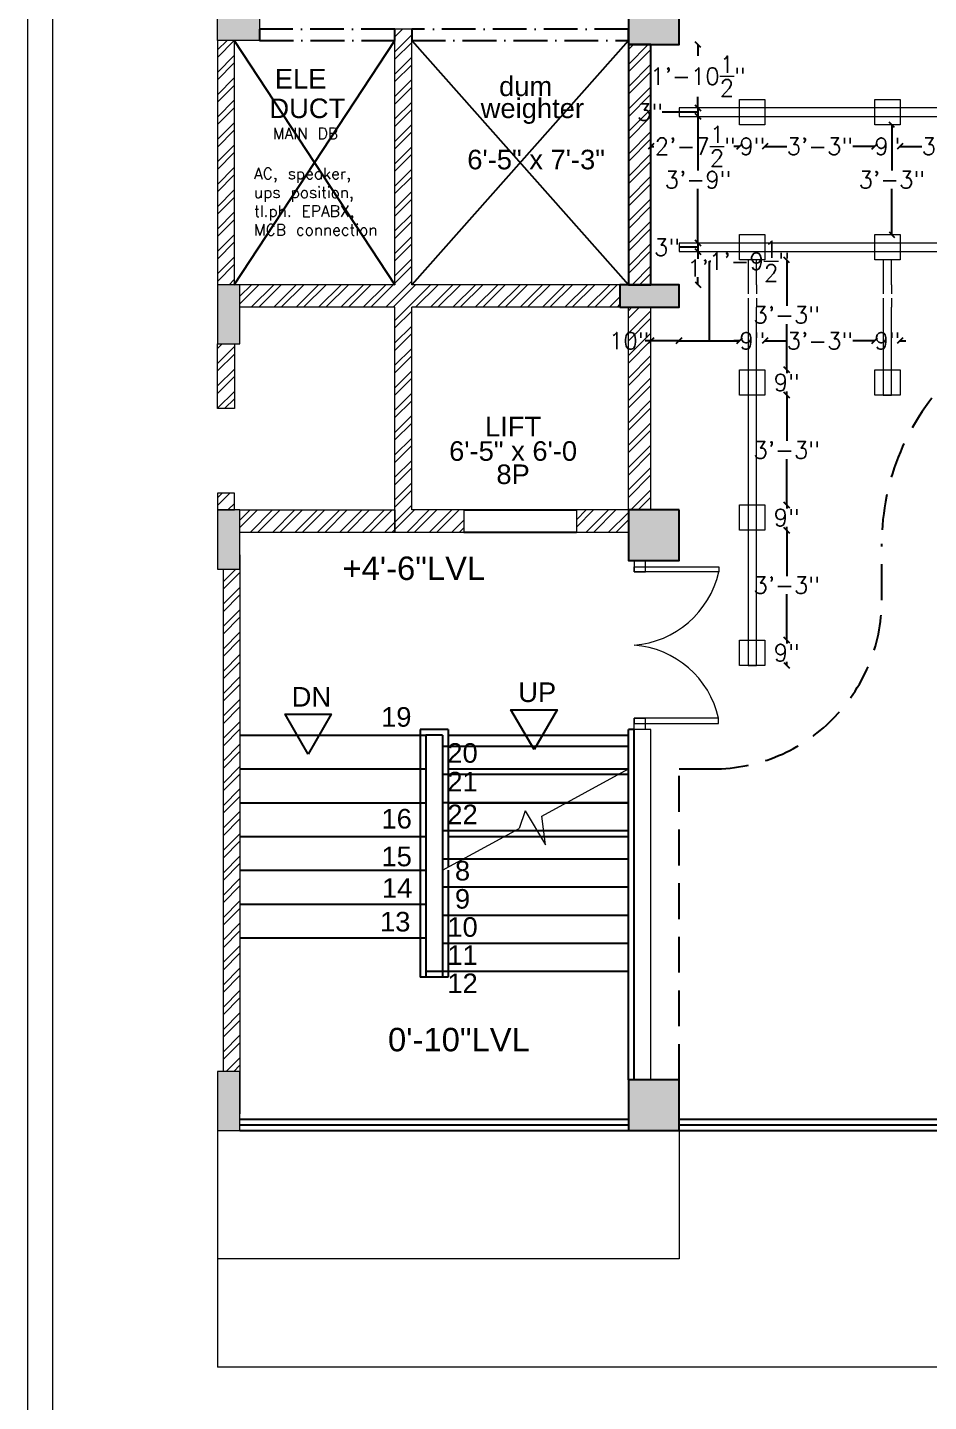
# Model space of a CAD drawing. Header units: inches. Extents: x 111501 to 134888, y 46021 to 52102.
# Drawn here: x 117990.5 to 118310.6, y 47150.9 to 47638.9 of the extents above; entities that cross this region are included whole.
import ezdxf
from ezdxf.enums import TextEntityAlignment as Align

# ---------------------------------------------------------------- set-up
doc = ezdxf.new("R2010")
doc.units = ezdxf.units.IN
doc.header["$MEASUREMENT"] = 0
for name, pattern in [('ACAD_ISO10W100', [18, 12, -3, 0, -3]), ('DASHED', [19.05, 12.7, -6.35]), ('HIDDEN2', [4.7625, 3.175, -1.5875])]:
    doc.linetypes.add(name, pattern=pattern)
for name, color, linetype in [('10', 1, 'Continuous'), ('D', 251, 'Continuous'), ('false ceiling', 5, 'Continuous'), ('H', 9, 'Continuous'), ('RO', 7, 'Continuous'), ('staircase', 6, 'Continuous')]:
    doc.layers.add(name, color=color, linetype=linetype)
for name, color, linetype, lineweight in [('column', 252, 'Continuous', 9), ('dimension', 250, 'Continuous', 0), ('DOOR', 1, 'Continuous', 0), ('SHEET', 7, 'Continuous', 30), ('text1', 7, 'Continuous', 0), ('wall', 7, 'Continuous', 9)]:
    doc.layers.add(name, color=color, linetype=linetype, lineweight=lineweight)
doc.styles.add('A', font='arial.ttf')
doc.styles.get("Standard").update_dxf_attribs({"font": 'txt.shx', "height": 6})
doc.dimstyles.new('Standard$0', dxfattribs={"dimtxt": 4, "dimasz": 2, "dimexe": 0.125, "dimexo": 0.125, "dimgap": 0.25, "dimtad": 0, "dimtih": 1, "dimtoh": 1, "dimdec": 1, "dimlfac": -1, "dimzin": 0, "dimdsep": 46, "dimlunit": 4, "dimtxsty": 'Standard', "dimblk": 'OBLIQUE', "dimblk1": 'DOTSMALL', "dimblk2": 'DOTSMALL', "dimcen": 0, "dimse1": 1, "dimse2": 1, "dimadec": 0, "dimazin": 0, "dimtfac": 1, "dimtdec": 1, "dimtofl": 0, "dimtmove": 0, "dimatfit": 3, "dimfxl": 1, "dimtolj": 1, "dimtzin": 0, "dimarcsym": 0})
pattern_1 = [(45, (19179.7154, 650.7016), (-3.97747564, 3.97747564), []), (45, (19182.367, 650.7016), (-3.97747564, 3.97747564), [])]

# ---------------------------------------------------------------- blocks, each defined once
blk = doc.blocks.new('_Oblique')
at = {"color": 0, "linetype": 'ByBlock', "lineweight": -2}
blk.add_line((-0.5, -0.5), (0.5, 0.5), dxfattribs=at)
blk = doc.blocks.new('*D754')
at = {"layer": 'Defpoints', "color": 0, "transparency": 16777216}
for p in [(118222.02, 47632.81), (118222.02, 47610.31), (118228.72, 47610.31)]:
    blk.add_point(p, dxfattribs=at)
at = {"layer": 'dimension', "color": 0, "lineweight": -2, "transparency": 16777216}
for p, q in [((118228.72, 47632.81), (118228.72, 47628.81)), ((118228.72, 47610.31), (118228.72, 47614.31))]:
    blk.add_line(p, q, dxfattribs=at)
at = {"layer": 'dimension', "color": 0, "lineweight": -2, "transparency": 16777216, "xscale": 2, "yscale": 2, "zscale": 2}
for p, rotation in [((118228.72, 47632.81), 90), ((118228.72, 47610.31), 270)]:
    blk.add_blockref('_Oblique', p, dxfattribs=dict(at, rotation=rotation))
at = {"layer": 'dimension', "color": 0, "lineweight": 5, "transparency": 16777216, "insert": (118228.72, 47621.56), "char_height": 6, "attachment_point": 5}
blk.add_mtext('\\A1;1\'-10{\\H1.000000x;\\S1/2;}"', dxfattribs=at)
blk = doc.blocks.new('_DOTSMALL')
at = {"color": 0, "linetype": 'ByBlock', "lineweight": -2, "const_width": 0.5}
blk.add_lwpolyline([(-0.0625, 0, 1), (0.0625, 0, 1)], format="xyb", close=True, dxfattribs=at)
blk = doc.blocks.new('*D755')
at = {"layer": 'Defpoints', "color": 0, "lineweight": 5, "transparency": 16777216}
for p in [(118222.02, 47610.31), (118228.72, 47607.31), (118241.46, 47607.31)]:
    blk.add_point(p, dxfattribs=at)
at = {"layer": 'dimension', "color": 0, "lineweight": -2, "transparency": 16777216}
for p, q in [((118216.47, 47608.81), (118215.97, 47608.81)), ((118228.72, 47608.81), (118216.47, 47608.81)), ((118228.72, 47610.31), (118228.72, 47607.31))]:
    blk.add_line(p, q, dxfattribs=at)
at = {"layer": 'dimension', "color": 0, "lineweight": -2, "transparency": 16777216, "xscale": 2, "yscale": 2, "zscale": 2}
for p, rotation in [((118228.72, 47610.31), 90), ((118228.72, 47607.31), 270)]:
    blk.add_blockref('_Oblique', p, dxfattribs=dict(at, rotation=rotation))
at = {"layer": 'dimension', "color": 0, "lineweight": 5, "transparency": 16777216, "insert": (118211.72, 47608.81), "char_height": 6, "attachment_point": 5}
blk.add_mtext('\\A1;3"', dxfattribs=at)
blk = doc.blocks.new('*D756')
at = {"layer": 'Defpoints', "color": 0, "lineweight": 5, "transparency": 16777216}
for p in [(118241.46, 47607.31), (118228.72, 47562.31), (118238.42, 47562.31)]:
    blk.add_point(p, dxfattribs=at)
at = {"layer": 'dimension', "color": 0, "lineweight": -2, "transparency": 16777216}
for p, q in [((118228.72, 47607.31), (118228.72, 47588.06)), ((118228.72, 47562.31), (118228.72, 47581.56))]:
    blk.add_line(p, q, dxfattribs=at)
at = {"layer": 'dimension', "color": 0, "lineweight": -2, "transparency": 16777216, "xscale": 2, "yscale": 2, "zscale": 2}
for p, rotation in [((118228.72, 47607.31), 90), ((118228.72, 47562.31), 270)]:
    blk.add_blockref('_Oblique', p, dxfattribs=dict(at, rotation=rotation))
at = {"layer": 'dimension', "color": 0, "lineweight": 5, "transparency": 16777216, "insert": (118228.72, 47584.81), "char_height": 6, "attachment_point": 5}
blk.add_mtext('\\A1;3\'-9"', dxfattribs=at)
blk = doc.blocks.new('*D757')
at = {"layer": 'Defpoints', "color": 0, "lineweight": 5, "transparency": 16777216}
for p in [(118228.72, 47559.31), (118238.42, 47562.31), (118238.42, 47559.31)]:
    blk.add_point(p, dxfattribs=at)
at = {"layer": 'dimension', "color": 0, "lineweight": -2, "transparency": 16777216}
for p, q in [((118222.47, 47560.81), (118221.97, 47560.81)), ((118228.72, 47560.81), (118222.47, 47560.81)), ((118228.72, 47562.31), (118228.72, 47559.31))]:
    blk.add_line(p, q, dxfattribs=at)
at = {"layer": 'dimension', "color": 0, "lineweight": -2, "transparency": 16777216, "xscale": 2, "yscale": 2, "zscale": 2}
for p, rotation in [((118228.72, 47562.31), 90), ((118228.72, 47559.31), 270)]:
    blk.add_blockref('_Oblique', p, dxfattribs=dict(at, rotation=rotation))
at = {"layer": 'dimension', "color": 0, "lineweight": 5, "transparency": 16777216, "insert": (118217.72, 47560.81), "char_height": 6, "attachment_point": 5}
blk.add_mtext('\\A1;3"', dxfattribs=at)
blk = doc.blocks.new('*D758')
at = {"layer": 'Defpoints', "color": 0, "lineweight": 5, "transparency": 16777216}
for p in [(118238.42, 47559.31), (118222.02, 47547.52), (118228.72, 47547.52)]:
    blk.add_point(p, dxfattribs=at)
at = {"layer": 'dimension', "color": 0, "lineweight": -2, "transparency": 16777216}
for p, q in [((118228.72, 47559.31), (118228.72, 47556.66)), ((118228.72, 47547.52), (118228.72, 47550.16))]:
    blk.add_line(p, q, dxfattribs=at)
at = {"layer": 'dimension', "color": 0, "lineweight": -2, "transparency": 16777216, "xscale": 2, "yscale": 2, "zscale": 2}
for p, rotation in [((118228.72, 47559.31), 90), ((118228.72, 47547.52), 270)]:
    blk.add_blockref('_Oblique', p, dxfattribs=dict(at, rotation=rotation))
at = {"layer": 'dimension', "color": 0, "lineweight": 5, "transparency": 16777216, "insert": (118228.72, 47553.41), "char_height": 6, "attachment_point": 5}
blk.add_mtext("\\A1;1'", dxfattribs=at)
blk = doc.blocks.new('*D759')
at = {"layer": 'Defpoints', "color": 0, "transparency": 16777216}
for p in [(118212.02, 47603.25), (118243.52, 47604.31), (118243.52, 47596.67)]:
    blk.add_point(p, dxfattribs=at)
at = {"layer": 'dimension', "color": 0, "lineweight": -2, "transparency": 16777216}
for p, q in [((118212.02, 47596.67), (118213.02, 47596.67)), ((118243.52, 47596.67), (118242.52, 47596.67))]:
    blk.add_line(p, q, dxfattribs=at)
at = {"layer": 'dimension', "color": 0, "lineweight": -2, "transparency": 16777216, "xscale": 2, "yscale": 2, "zscale": 2, "rotation": 180}
blk.add_blockref('_Oblique', (118212.02, 47596.67), dxfattribs=at)
at = {"layer": 'dimension', "color": 0, "lineweight": -2, "transparency": 16777216, "xscale": 2, "yscale": 2, "zscale": 2}
blk.add_blockref('_Oblique', (118243.52, 47596.67), dxfattribs=at)
at = {"layer": 'dimension', "color": 0, "lineweight": 5, "transparency": 16777216, "insert": (118227.77, 47596.67), "char_height": 6, "attachment_point": 5}
blk.add_mtext('\\A1;2\'-7{\\H1.000000x;\\S1/2;}"', dxfattribs=at)
blk = doc.blocks.new('*D760')
at = {"layer": 'Defpoints', "color": 0, "lineweight": 5, "transparency": 16777216}
for p in [(118243.52, 47604.31), (118252.52, 47604.31), (118252.52, 47596.67)]:
    blk.add_point(p, dxfattribs=at)
at = {"layer": 'dimension', "color": 0, "lineweight": -2, "transparency": 16777216}
for p, q in [((118243.52, 47596.67), (118241.52, 47596.67)), ((118252.52, 47596.67), (118254.52, 47596.67))]:
    blk.add_line(p, q, dxfattribs=at)
at = {"layer": 'dimension', "color": 0, "lineweight": -2, "transparency": 16777216, "xscale": 2, "yscale": 2, "zscale": 2}
blk.add_blockref('_Oblique', (118243.52, 47596.67), dxfattribs=at)
at = {"layer": 'dimension', "color": 0, "lineweight": -2, "transparency": 16777216, "xscale": 2, "yscale": 2, "zscale": 2, "rotation": 180}
blk.add_blockref('_Oblique', (118252.52, 47596.67), dxfattribs=at)
at = {"layer": 'dimension', "color": 0, "lineweight": 5, "transparency": 16777216, "insert": (118248.02, 47596.67), "char_height": 6, "attachment_point": 5}
blk.add_mtext('\\A1;9"', dxfattribs=at)
blk = doc.blocks.new('*D761')
at = {"layer": 'Defpoints', "color": 0, "lineweight": 5, "transparency": 16777216}
for p in [(118252.52, 47604.31), (118291.52, 47604.31), (118291.52, 47596.67)]:
    blk.add_point(p, dxfattribs=at)
at = {"layer": 'dimension', "color": 0, "lineweight": -2, "transparency": 16777216}
for p, q in [((118252.52, 47596.67), (118260.27, 47596.67)), ((118291.52, 47596.67), (118283.77, 47596.67))]:
    blk.add_line(p, q, dxfattribs=at)
at = {"layer": 'dimension', "color": 0, "lineweight": -2, "transparency": 16777216, "xscale": 2, "yscale": 2, "zscale": 2, "rotation": 180}
blk.add_blockref('_Oblique', (118252.52, 47596.67), dxfattribs=at)
at = {"layer": 'dimension', "color": 0, "lineweight": -2, "transparency": 16777216, "xscale": 2, "yscale": 2, "zscale": 2}
blk.add_blockref('_Oblique', (118291.52, 47596.67), dxfattribs=at)
at = {"layer": 'dimension', "color": 0, "lineweight": 5, "transparency": 16777216, "insert": (118272.02, 47596.67), "char_height": 6, "attachment_point": 5}
blk.add_mtext('\\A1;3\'-3"', dxfattribs=at)
blk = doc.blocks.new('*D762')
at = {"layer": 'Defpoints', "color": 0, "lineweight": 5, "transparency": 16777216}
for p in [(118291.52, 47604.31), (118300.52, 47604.31), (118300.52, 47596.67)]:
    blk.add_point(p, dxfattribs=at)
at = {"layer": 'dimension', "color": 0, "lineweight": -2, "transparency": 16777216}
for p, q in [((118291.52, 47596.67), (118289.52, 47596.67)), ((118300.52, 47596.67), (118302.52, 47596.67))]:
    blk.add_line(p, q, dxfattribs=at)
at = {"layer": 'dimension', "color": 0, "lineweight": -2, "transparency": 16777216, "xscale": 2, "yscale": 2, "zscale": 2}
blk.add_blockref('_Oblique', (118291.52, 47596.67), dxfattribs=at)
at = {"layer": 'dimension', "color": 0, "lineweight": -2, "transparency": 16777216, "xscale": 2, "yscale": 2, "zscale": 2, "rotation": 180}
blk.add_blockref('_Oblique', (118300.52, 47596.67), dxfattribs=at)
at = {"layer": 'dimension', "color": 0, "lineweight": 5, "transparency": 16777216, "insert": (118296.02, 47596.67), "char_height": 6, "attachment_point": 5}
blk.add_mtext('\\A1;9"', dxfattribs=at)
blk = doc.blocks.new('*D763')
at = {"layer": 'Defpoints', "color": 0, "lineweight": 5, "transparency": 16777216}
for p in [(118300.52, 47604.31), (118339.52, 47604.31), (118339.52, 47596.67)]:
    blk.add_point(p, dxfattribs=at)
at = {"layer": 'dimension', "color": 0, "lineweight": -2, "transparency": 16777216}
for p, q in [((118300.52, 47596.67), (118308.27, 47596.67)), ((118339.52, 47596.67), (118331.77, 47596.67))]:
    blk.add_line(p, q, dxfattribs=at)
at = {"layer": 'dimension', "color": 0, "lineweight": -2, "transparency": 16777216, "xscale": 2, "yscale": 2, "zscale": 2, "rotation": 180}
blk.add_blockref('_Oblique', (118300.52, 47596.67), dxfattribs=at)
at = {"layer": 'dimension', "color": 0, "lineweight": -2, "transparency": 16777216, "xscale": 2, "yscale": 2, "zscale": 2}
blk.add_blockref('_Oblique', (118339.52, 47596.67), dxfattribs=at)
at = {"layer": 'dimension', "color": 0, "lineweight": 5, "transparency": 16777216, "insert": (118320.02, 47596.67), "char_height": 6, "attachment_point": 5}
blk.add_mtext('\\A1;3\'-3"', dxfattribs=at)
blk = doc.blocks.new('*D770')
at = {"layer": 'Defpoints', "color": 0, "transparency": 16777216}
for p in [(118212.02, 47539.52), (118222.02, 47539.52), (118212.02, 47527.6)]:
    blk.add_point(p, dxfattribs=at)
at = {"layer": 'dimension', "color": 0, "lineweight": -2, "transparency": 16777216}
for p, q in [((118212.02, 47527.6), (118210.02, 47527.6)), ((118222.02, 47527.6), (118212.02, 47527.6))]:
    blk.add_line(p, q, dxfattribs=at)
at = {"layer": 'dimension', "color": 0, "lineweight": -2, "transparency": 16777216, "xscale": 2, "yscale": 2, "zscale": 2, "rotation": 180}
blk.add_blockref('_Oblique', (118212.02, 47527.6), dxfattribs=at)
at = {"layer": 'dimension', "color": 0, "lineweight": -2, "transparency": 16777216, "xscale": 2, "yscale": 2, "zscale": 2}
blk.add_blockref('_Oblique', (118222.02, 47527.6), dxfattribs=at)
at = {"layer": 'dimension', "color": 0, "lineweight": 5, "transparency": 16777216, "insert": (118204.27, 47527.6), "char_height": 6, "attachment_point": 5}
blk.add_mtext('\\A1;10"', dxfattribs=at)
blk = doc.blocks.new('*D771')
at = {"layer": 'Defpoints', "color": 0, "lineweight": 5, "transparency": 16777216}
for p in [(118222.02, 47539.52), (118243.52, 47527.6), (118243.52, 47517.31)]:
    blk.add_point(p, dxfattribs=at)
at = {"layer": 'dimension', "color": 0, "lineweight": -2, "transparency": 16777216}
for p, q in [((118232.77, 47527.6), (118232.77, 47555.85)), ((118232.77, 47555.85), (118233.27, 47555.85)), ((118222.02, 47527.6), (118243.52, 47527.6))]:
    blk.add_line(p, q, dxfattribs=at)
at = {"layer": 'dimension', "color": 0, "lineweight": -2, "transparency": 16777216, "xscale": 2, "yscale": 2, "zscale": 2, "rotation": 180}
blk.add_blockref('_Oblique', (118222.02, 47527.6), dxfattribs=at)
at = {"layer": 'dimension', "color": 0, "lineweight": -2, "transparency": 16777216, "xscale": 2, "yscale": 2, "zscale": 2}
blk.add_blockref('_Oblique', (118243.52, 47527.6), dxfattribs=at)
at = {"layer": 'dimension', "color": 0, "lineweight": 5, "transparency": 16777216, "insert": (118247.02, 47555.85), "char_height": 6, "attachment_point": 5}
blk.add_mtext('\\A1;1\'-9{\\H1.000000x;\\S1/2;}"', dxfattribs=at)
blk = doc.blocks.new('*D772')
at = {"layer": 'Defpoints', "color": 0, "lineweight": 5, "transparency": 16777216}
for p in [(118252.52, 47527.6), (118243.52, 47517.31), (118252.52, 47517.31)]:
    blk.add_point(p, dxfattribs=at)
at = {"layer": 'dimension', "color": 0, "lineweight": -2, "transparency": 16777216}
for p, q in [((118243.52, 47527.6), (118241.52, 47527.6)), ((118252.52, 47527.6), (118254.52, 47527.6))]:
    blk.add_line(p, q, dxfattribs=at)
at = {"layer": 'dimension', "color": 0, "lineweight": -2, "transparency": 16777216, "xscale": 2, "yscale": 2, "zscale": 2}
blk.add_blockref('_Oblique', (118243.52, 47527.6), dxfattribs=at)
at = {"layer": 'dimension', "color": 0, "lineweight": -2, "transparency": 16777216, "xscale": 2, "yscale": 2, "zscale": 2, "rotation": 180}
blk.add_blockref('_Oblique', (118252.52, 47527.6), dxfattribs=at)
at = {"layer": 'dimension', "color": 0, "lineweight": 5, "transparency": 16777216, "insert": (118248.02, 47527.6), "char_height": 6, "attachment_point": 5}
blk.add_mtext('\\A1;9"', dxfattribs=at)
blk = doc.blocks.new('*D773')
at = {"layer": 'Defpoints', "color": 0, "lineweight": 5, "transparency": 16777216}
for p in [(118291.52, 47527.6), (118252.52, 47517.31), (118291.52, 47517.31)]:
    blk.add_point(p, dxfattribs=at)
at = {"layer": 'dimension', "color": 0, "lineweight": -2, "transparency": 16777216}
for p, q in [((118252.52, 47527.6), (118260.27, 47527.6)), ((118291.52, 47527.6), (118283.77, 47527.6))]:
    blk.add_line(p, q, dxfattribs=at)
at = {"layer": 'dimension', "color": 0, "lineweight": -2, "transparency": 16777216, "xscale": 2, "yscale": 2, "zscale": 2, "rotation": 180}
blk.add_blockref('_Oblique', (118252.52, 47527.6), dxfattribs=at)
at = {"layer": 'dimension', "color": 0, "lineweight": -2, "transparency": 16777216, "xscale": 2, "yscale": 2, "zscale": 2}
blk.add_blockref('_Oblique', (118291.52, 47527.6), dxfattribs=at)
at = {"layer": 'dimension', "color": 0, "lineweight": 5, "transparency": 16777216, "insert": (118272.02, 47527.6), "char_height": 6, "attachment_point": 5}
blk.add_mtext('\\A1;3\'-3"', dxfattribs=at)
blk = doc.blocks.new('*D774')
at = {"layer": 'Defpoints', "color": 0, "lineweight": 5, "transparency": 16777216}
for p in [(118300.52, 47527.6), (118291.52, 47517.31), (118300.52, 47517.31)]:
    blk.add_point(p, dxfattribs=at)
at = {"layer": 'dimension', "color": 0, "lineweight": -2, "transparency": 16777216}
for p, q in [((118291.52, 47527.6), (118289.52, 47527.6)), ((118300.52, 47527.6), (118302.52, 47527.6))]:
    blk.add_line(p, q, dxfattribs=at)
at = {"layer": 'dimension', "color": 0, "lineweight": -2, "transparency": 16777216, "xscale": 2, "yscale": 2, "zscale": 2}
blk.add_blockref('_Oblique', (118291.52, 47527.6), dxfattribs=at)
at = {"layer": 'dimension', "color": 0, "lineweight": -2, "transparency": 16777216, "xscale": 2, "yscale": 2, "zscale": 2, "rotation": 180}
blk.add_blockref('_Oblique', (118300.52, 47527.6), dxfattribs=at)
at = {"layer": 'dimension', "color": 0, "lineweight": 5, "transparency": 16777216, "insert": (118296.02, 47527.6), "char_height": 6, "attachment_point": 5}
blk.add_mtext('\\A1;9"', dxfattribs=at)
blk = doc.blocks.new('*D775')
at = {"layer": 'Defpoints', "color": 0, "transparency": 16777216}
for p in [(118252.52, 47556.31), (118260.24, 47556.31), (118252.52, 47517.31)]:
    blk.add_point(p, dxfattribs=at)
at = {"layer": 'dimension', "color": 0, "lineweight": -2, "transparency": 16777216}
for p, q in [((118260.24, 47556.31), (118260.24, 47540.06)), ((118260.24, 47517.31), (118260.24, 47533.56))]:
    blk.add_line(p, q, dxfattribs=at)
at = {"layer": 'dimension', "color": 0, "lineweight": -2, "transparency": 16777216, "xscale": 2, "yscale": 2, "zscale": 2}
for p, rotation in [((118260.24, 47556.31), 90), ((118260.24, 47517.31), 270)]:
    blk.add_blockref('_Oblique', p, dxfattribs=dict(at, rotation=rotation))
at = {"layer": 'dimension', "color": 0, "lineweight": 5, "transparency": 16777216, "insert": (118260.24, 47536.81), "char_height": 6, "attachment_point": 5}
blk.add_mtext('\\A1;3\'-3"', dxfattribs=at)
blk = doc.blocks.new('*D776')
at = {"layer": 'Defpoints', "color": 0, "lineweight": 5, "transparency": 16777216}
for p in [(118252.52, 47517.31), (118252.52, 47508.31), (118260.24, 47508.31)]:
    blk.add_point(p, dxfattribs=at)
at = {"layer": 'dimension', "color": 0, "lineweight": -2, "transparency": 16777216}
for p, q in [((118260.24, 47517.31), (118260.24, 47516.06)), ((118260.24, 47508.31), (118260.24, 47509.56))]:
    blk.add_line(p, q, dxfattribs=at)
at = {"layer": 'dimension', "color": 0, "lineweight": -2, "transparency": 16777216, "xscale": 2, "yscale": 2, "zscale": 2}
for p, rotation in [((118260.24, 47517.31), 90), ((118260.24, 47508.31), 270)]:
    blk.add_blockref('_Oblique', p, dxfattribs=dict(at, rotation=rotation))
at = {"layer": 'dimension', "color": 0, "lineweight": 5, "transparency": 16777216, "insert": (118260.24, 47512.81), "char_height": 6, "attachment_point": 5}
blk.add_mtext('\\A1;9"', dxfattribs=at)
blk = doc.blocks.new('*D777')
at = {"layer": 'Defpoints', "color": 0, "lineweight": 5, "transparency": 16777216}
for p in [(118252.52, 47508.31), (118252.52, 47469.31), (118260.24, 47469.31)]:
    blk.add_point(p, dxfattribs=at)
at = {"layer": 'dimension', "color": 0, "lineweight": -2, "transparency": 16777216}
for p, q in [((118260.24, 47508.31), (118260.24, 47492.06)), ((118260.24, 47469.31), (118260.24, 47485.56))]:
    blk.add_line(p, q, dxfattribs=at)
at = {"layer": 'dimension', "color": 0, "lineweight": -2, "transparency": 16777216, "xscale": 2, "yscale": 2, "zscale": 2}
for p, rotation in [((118260.24, 47508.31), 90), ((118260.24, 47469.31), 270)]:
    blk.add_blockref('_Oblique', p, dxfattribs=dict(at, rotation=rotation))
at = {"layer": 'dimension', "color": 0, "lineweight": 5, "transparency": 16777216, "insert": (118260.24, 47488.81), "char_height": 6, "attachment_point": 5}
blk.add_mtext('\\A1;3\'-3"', dxfattribs=at)
blk = doc.blocks.new('*D778')
at = {"layer": 'Defpoints', "color": 0, "lineweight": 5, "transparency": 16777216}
for p in [(118252.52, 47469.31), (118252.52, 47460.31), (118260.24, 47460.31)]:
    blk.add_point(p, dxfattribs=at)
at = {"layer": 'dimension', "color": 0, "lineweight": -2, "transparency": 16777216}
for p, q in [((118260.24, 47469.31), (118260.24, 47468.06)), ((118260.24, 47460.31), (118260.24, 47461.56))]:
    blk.add_line(p, q, dxfattribs=at)
at = {"layer": 'dimension', "color": 0, "lineweight": -2, "transparency": 16777216, "xscale": 2, "yscale": 2, "zscale": 2}
for p, rotation in [((118260.24, 47469.31), 90), ((118260.24, 47460.31), 270)]:
    blk.add_blockref('_Oblique', p, dxfattribs=dict(at, rotation=rotation))
at = {"layer": 'dimension', "color": 0, "lineweight": 5, "transparency": 16777216, "insert": (118260.24, 47464.81), "char_height": 6, "attachment_point": 5}
blk.add_mtext('\\A1;9"', dxfattribs=at)
blk = doc.blocks.new('*D779')
at = {"layer": 'Defpoints', "color": 0, "lineweight": 5, "transparency": 16777216}
for p in [(118252.52, 47460.31), (118252.52, 47421.31), (118260.24, 47421.31)]:
    blk.add_point(p, dxfattribs=at)
at = {"layer": 'dimension', "color": 0, "lineweight": -2, "transparency": 16777216}
for p, q in [((118260.24, 47460.31), (118260.24, 47444.06)), ((118260.24, 47421.31), (118260.24, 47437.56))]:
    blk.add_line(p, q, dxfattribs=at)
at = {"layer": 'dimension', "color": 0, "lineweight": -2, "transparency": 16777216, "xscale": 2, "yscale": 2, "zscale": 2}
for p, rotation in [((118260.24, 47460.31), 90), ((118260.24, 47421.31), 270)]:
    blk.add_blockref('_Oblique', p, dxfattribs=dict(at, rotation=rotation))
at = {"layer": 'dimension', "color": 0, "lineweight": 5, "transparency": 16777216, "insert": (118260.24, 47440.81), "char_height": 6, "attachment_point": 5}
blk.add_mtext('\\A1;3\'-3"', dxfattribs=at)
blk = doc.blocks.new('*D780')
at = {"layer": 'Defpoints', "color": 0, "lineweight": 5, "transparency": 16777216}
for p in [(118252.52, 47421.31), (118252.52, 47412.31), (118260.24, 47412.31)]:
    blk.add_point(p, dxfattribs=at)
at = {"layer": 'dimension', "color": 0, "lineweight": -2, "transparency": 16777216}
for p, q in [((118260.24, 47421.31), (118260.24, 47420.06)), ((118260.24, 47412.31), (118260.24, 47413.56))]:
    blk.add_line(p, q, dxfattribs=at)
at = {"layer": 'dimension', "color": 0, "lineweight": -2, "transparency": 16777216, "xscale": 2, "yscale": 2, "zscale": 2}
for p, rotation in [((118260.24, 47421.31), 90), ((118260.24, 47412.31), 270)]:
    blk.add_blockref('_Oblique', p, dxfattribs=dict(at, rotation=rotation))
at = {"layer": 'dimension', "color": 0, "lineweight": 5, "transparency": 16777216, "insert": (118260.24, 47416.81), "char_height": 6, "attachment_point": 5}
blk.add_mtext('\\A1;9"', dxfattribs=at)
blk = doc.blocks.new('*D781')
at = {"layer": 'Defpoints', "color": 0, "transparency": 16777216}
for p in [(118296.02, 47604.31), (118296.02, 47565.31), (118297.6, 47565.31)]:
    blk.add_point(p, dxfattribs=at)
at = {"layer": 'dimension', "color": 0, "lineweight": -2, "transparency": 16777216}
for p, q in [((118297.6, 47604.31), (118297.6, 47588.06)), ((118297.6, 47565.31), (118297.6, 47581.56))]:
    blk.add_line(p, q, dxfattribs=at)
at = {"layer": 'dimension', "color": 0, "lineweight": -2, "transparency": 16777216, "xscale": 2, "yscale": 2, "zscale": 2}
for p, rotation in [((118297.6, 47604.31), 90), ((118297.6, 47565.31), 270)]:
    blk.add_blockref('_Oblique', p, dxfattribs=dict(at, rotation=rotation))
at = {"layer": 'dimension', "color": 0, "lineweight": 5, "transparency": 16777216, "insert": (118297.6, 47584.81), "char_height": 6, "attachment_point": 5}
blk.add_mtext('\\A1;3\'-3"', dxfattribs=at)

msp = doc.modelspace()

# ---------------------------------------------------------------- hatches: boundary and pattern name
at = {"layer": 'column'}
h = msp.add_hatch(color=256, dxfattribs=at)
h.paths.add_polyline_path([(118058.01, 47645.36), (118058.01, 47634.36), (118069.01, 47634.36), (118069.01, 47645.36)])
h.paths.add_polyline_path([(118069.01, 47645.36), (118069.01, 47649.36), (118058.01, 47649.36), (118058.01, 47645.36)])
h.paths.add_polyline_path([(118069.01, 47634.36), (118073.01, 47634.36), (118073.01, 47645.36), (118069.01, 47645.36)])
h.paths.add_polyline_path([(118073.01, 47649.36), (118069.01, 47649.36), (118069.01, 47645.36), (118073.01, 47645.36)])
h = msp.add_hatch(color=256, dxfattribs=at)
h.paths.add_polyline_path([(118222.02, 47650.81), (118204.02, 47650.81), (118204.02, 47632.81), (118222.02, 47632.81)])
h.paths.add_polyline_path([(118201.02, 47539.52), (118222.02, 47539.52), (118222.02, 47547.52), (118201.02, 47547.52)])
h.paths.add_polyline_path([(118222.02, 47467.52), (118204.02, 47467.52), (118204.02, 47449.52), (118222.02, 47449.52)])
h = msp.add_hatch(color=256, dxfattribs=at)
h.paths.add_polyline_path([(118058.02, 47547.52), (118058.02, 47526.52), (118066.02, 47526.52), (118066.02, 47547.52)])
h.paths.add_polyline_path([(118058.02, 47467.52), (118058.02, 47446.52), (118066.02, 47446.52), (118066.02, 47467.52)])
for points in [[(118058.02, 47268.09), (118058.02, 47247.09), (118066.02, 47247.09), (118066.02, 47268.09)], [(118222.02, 47265.09), (118204.02, 47265.09), (118204.02, 47247.09), (118222.02, 47247.09)]]:
    msp.add_hatch(color=256, dxfattribs=at).paths.add_polyline_path(points)
at = {"layer": 'wall', "lineweight": 5}
h = msp.add_hatch(dxfattribs=at)
h.set_pattern_fill('ANSI32', color=256, scale=15, style=0)
h.set_pattern_definition(pattern_1)
h.paths.add_polyline_path([(118121.02, 47539.52), (118121.02, 47459.52), (118145.52, 47459.52), (118145.52, 47467.52), (118127.02, 47467.52), (118127.02, 47539.52), (118201.02, 47539.52), (118201.02, 47547.52), (118127.02, 47547.52), (118127.02, 47638.31), (118121.02, 47638.31), (118121.02, 47547.52), (118066.02, 47547.52), (118066.02, 47539.52)])
h = msp.add_hatch(dxfattribs=at)
h.set_pattern_fill('ANSI32', color=256, scale=15, style=0)
h.set_pattern_definition(pattern_1)
h.paths.add_polyline_path([(118058.01, 47634.31), (118064.01, 47634.31), (118064.01, 47547.52), (118058.02, 47547.52)])
h = msp.add_hatch(dxfattribs=at)
h.set_pattern_fill('ANSI32', color=256, scale=15, style=0)
h.set_pattern_definition(pattern_1)
h.paths.add_polyline_path([(118204.02, 47632.81), (118204.02, 47547.52), (118212.02, 47547.52), (118212.02, 47632.81)])
h = msp.add_hatch(dxfattribs=at)
h.set_pattern_fill('ANSI32', color=256, scale=15, style=0)
h.set_pattern_definition(pattern_1)
h.paths.add_polyline_path([(118204.02, 47467.52), (118212.02, 47467.52), (118212.02, 47539.52), (118204.02, 47539.52)])
h = msp.add_hatch(dxfattribs=at)
h.set_pattern_fill('ANSI32', color=256, scale=15, style=0)
h.set_pattern_definition(pattern_1)
h.paths.add_polyline_path([(118058.02, 47503.52), (118064.02, 47503.52), (118064.02, 47526.52), (118058.02, 47526.52)])
h = msp.add_hatch(dxfattribs=at)
h.set_pattern_fill('ANSI32', color=256, scale=15, style=0)
h.set_pattern_definition(pattern_1)
h.paths.add_polyline_path([(118058.02, 47473.52), (118058.02, 47467.52), (118064.02, 47467.52), (118064.02, 47473.52)])
h = msp.add_hatch(dxfattribs=at)
h.set_pattern_fill('ANSI32', color=256, scale=15, style=0)
h.set_pattern_definition(pattern_1)
h.paths.add_polyline_path([(118066.02, 47459.52), (118121.02, 47459.52), (118121.02, 47467.52), (118066.02, 47467.52)])
h = msp.add_hatch(dxfattribs=at)
h.set_pattern_fill('ANSI32', color=256, scale=15, style=0)
h.set_pattern_definition(pattern_1)
h.paths.add_polyline_path([(118185.52, 47459.52), (118204.02, 47459.52), (118204.02, 47467.52), (118185.52, 47467.52)])
h = msp.add_hatch(dxfattribs=at)
h.set_pattern_fill('ANSI32', color=256, scale=15, style=0)
h.set_pattern_definition(pattern_1)
h.paths.add_polyline_path([(118066.02, 47268.09), (118066.02, 47446.52), (118060.02, 47446.52), (118060.02, 47268.09), (118066.02, 47268.09)])

# ---------------------------------------------------------------- linework, layer by layer
at = {"lineweight": 5}
msp.add_lwpolyline([(118206.02, 47265.09), (118212.02, 47265.09), (118212.02, 47389.52), (118206.02, 47389.52)], close=True, dxfattribs=at)
at = {"layer": '10', "linetype": 'Continuous'}
for p, q in [((118204.02, 47632.81), (118204.02, 47547.52)), ((118139.96, 47389.54), (118130.08, 47389.54)), ((118137.96, 47387.54), (118132.08, 47387.54))]:
    msp.add_line(p, q, dxfattribs=at)
for points in [[(118090.26, 47380.79), (118082.08, 47394.95), (118098.44, 47394.95)], [(118170.48, 47382.42), (118162.3, 47396.58), (118178.66, 47396.58)]]:
    msp.add_lwpolyline(points, close=True, dxfattribs=at)
at = {"layer": 'column'}
msp.add_line((118204.02, 47389.52), (118204.02, 47387.52), dxfattribs=at)
for points in [[(118058.01, 47649.31), (118073.01, 47649.31), (118073.01, 47634.31), (118058.01, 47634.31)], [(118066.02, 47526.52), (118066.02, 47547.52), (118058.02, 47547.52), (118058.02, 47526.52)], [(118066.02, 47446.52), (118066.02, 47467.52), (118058.02, 47467.52), (118058.02, 47446.52)], [(118066.02, 47247.09), (118066.02, 47268.09), (118058.02, 47268.09), (118058.02, 47247.09)]]:
    msp.add_lwpolyline(points, close=True, dxfattribs=at)
at = {"layer": 'DOOR', "linetype": 'Continuous'}
for p, q in [((118173.2, 47358.74), (118204.02, 47375.54)), ((118167.33, 47360.71), (118165.26, 47354.41)), ((118167.33, 47360.71), (118174.57, 47348.63)), ((118174.57, 47348.63), (118173.2, 47358.74)), ((118137.96, 47339.54), (118165.26, 47354.41))]:
    msp.add_line(p, q, dxfattribs=at)
at = {"layer": 'DOOR', "color": 5, "linetype": 'Continuous', "lineweight": 0, "elevation": 0.11}
for points in [[(118206.03, 47449.51), (118206.03, 47445.51), (118210.03, 47445.51), (118210.03, 47449.51)], [(118206.03, 47445.51), (118206.03, 47447.36), (118236.08, 47447.36), (118236.08, 47445.51)]]:
    msp.add_lwpolyline(points, close=True, dxfattribs=at)
at = {"layer": 'DOOR', "color": 5, "linetype": 'Continuous', "lineweight": 0}
for points in [[(118206.02, 47393.52), (118206.02, 47391.67), (118236.06, 47391.67), (118236.06, 47393.52)], [(118206.02, 47389.52), (118206.02, 47393.52), (118210.02, 47393.52), (118210.02, 47389.52)]]:
    msp.add_lwpolyline(points, close=True, dxfattribs=at)
for centre, start, end in [((118203.42, 47452.89, 0.17), 274.4624, 347.2652), ((118203.41, 47386.14, 0.06), 12.7357, 85.5216)]:
    msp.add_arc(centre, 33.48, start, end, dxfattribs=at)
at = {"layer": 'false ceiling', "linetype": 'HIDDEN2', "lineweight": 5}
for p, q in [((118246.52, 47547.52), (118246.52, 47539.52)), ((118249.52, 47547.52), (118249.52, 47539.52)), ((118294.52, 47547.52), (118294.52, 47539.52)), ((118297.52, 47547.52), (118297.52, 47539.52))]:
    msp.add_line(p, q, dxfattribs=at)
at = {"layer": 'false ceiling', "lineweight": 5}
for points in [[(118243.52, 47613.31), (118252.52, 47613.31), (118252.52, 47604.31), (118243.52, 47604.31)], [(118291.52, 47613.31), (118300.52, 47613.31), (118300.52, 47604.31), (118291.52, 47604.31)], [(118444.52, 47607.31), (118444.52, 47610.31), (118222.02, 47610.31), (118222.02, 47607.31)], [(118243.52, 47565.31), (118252.52, 47565.31), (118252.52, 47556.31), (118243.52, 47556.31)], [(118291.52, 47565.31), (118300.52, 47565.31), (118300.52, 47556.31), (118291.52, 47556.31)], [(118444.52, 47559.31), (118444.52, 47562.31), (118222.02, 47562.31), (118222.02, 47559.31)], [(118243.52, 47517.31), (118252.52, 47517.31), (118252.52, 47508.31), (118243.52, 47508.31)], [(118291.52, 47517.31), (118300.52, 47517.31), (118300.52, 47508.31), (118291.52, 47508.31)], [(118243.52, 47469.31), (118252.52, 47469.31), (118252.52, 47460.31), (118243.52, 47460.31)], [(118243.52, 47421.31), (118252.52, 47421.31), (118252.52, 47412.31), (118243.52, 47412.31)]]:
    msp.add_lwpolyline(points, close=True, dxfattribs=at)
for points in [[(118249.52, 47547.52), (118249.52, 47556.31), (118246.52, 47556.31), (118246.52, 47547.52)], [(118297.52, 47547.52), (118297.52, 47556.31), (118294.52, 47556.31), (118294.52, 47547.52)], [(118246.52, 47539.52), (118246.52, 47412.31), (118249.52, 47412.31), (118249.52, 47539.52)], [(118294.52, 47539.52), (118294.52, 47508.31), (118297.52, 47508.31), (118297.52, 47539.52)]]:
    msp.add_lwpolyline(points, dxfattribs=at)
at = {"layer": 'H'}
for p, q in [((118064.01, 47547.52), (118121.02, 47634.31)), ((118064.01, 47634.31), (118121.02, 47547.52)), ((118127.02, 47634.31), (118204.02, 47547.52)), ((118204.02, 47634.31), (118127.02, 47547.52)), ((118204.02, 47383.54), (118137.96, 47383.54)), ((118204.02, 47373.54), (118137.96, 47373.54)), ((118204.02, 47363.54), (118137.96, 47363.54)), ((118204.02, 47353.54), (118137.96, 47353.54))]:
    msp.add_line(p, q, dxfattribs=at)
at = {"layer": 'H', "linetype": 'DASHED'}
for p, q in [((118294.02, 47435.54), (118294.02, 47455.52)), ((118222.02, 47375.54), (118234.02, 47375.54)), ((118222.02, 47265.09), (118222.02, 47375.54))]:
    msp.add_line(p, q, dxfattribs=at)
for centre, radius, start, end in [((118378.02, 47455.52), 84, 90, 180), ((118234.02, 47435.54), 60, 270, 0)]:
    msp.add_arc(centre, radius, start, end, dxfattribs=at)
at = {"layer": 'RO', "color": 7, "linetype": 'Continuous'}
for points in [[(118222.02, 47650.81), (118204.02, 47650.81), (118204.02, 47632.81), (118222.02, 47632.81)], [(118212.02, 47632.81), (118204.02, 47632.81), (118204.02, 47547.52), (118212.02, 47547.52)], [(118201.02, 47539.52), (118222.02, 47539.52), (118222.02, 47547.52), (118201.02, 47547.52)], [(118222.02, 47467.52), (118204.02, 47467.52), (118204.02, 47449.52), (118222.02, 47449.52)], [(118222.02, 47265.09), (118204.02, 47265.09), (118204.02, 47247.09), (118222.02, 47247.09)]]:
    msp.add_lwpolyline(points, close=True, dxfattribs=at)
at = {"layer": 'RO', "color": 7, "linetype": 'ACAD_ISO10W100'}
for points in [[(118073.01, 47634.31), (118121.02, 47634.31), (118121.02, 47638.31), (118073.01, 47638.31)], [(118127.02, 47634.31), (118204.02, 47634.31), (118204.02, 47638.31), (118127.02, 47638.31)]]:
    msp.add_lwpolyline(points, close=True, dxfattribs=at)
at = {"layer": 'SHEET', "color": 0, "lineweight": 5, "ltscale": 25}
for points in [[(117990.52, 46902.66), (119292.45, 46902.66), (119292.45, 48725.76), (117990.52, 48725.76)], [(117999.45, 46911.58), (119283.53, 46911.58), (119283.53, 48716.84), (117999.45, 48716.84)]]:
    msp.add_lwpolyline(points, close=True, dxfattribs=at)
at = {"layer": 'staircase'}
for p, q in [((118145.52, 47467.52), (118185.52, 47467.52)), ((118185.52, 47459.52), (118145.52, 47459.52)), ((118130.08, 47389.54), (118130.08, 47339.54)), ((118139.96, 47389.54), (118139.96, 47340.63)), ((118206.02, 47389.52), (118204.02, 47389.52)), ((118204.02, 47351.54), (118204.02, 47389.52)), ((118206.02, 47265.09), (118206.02, 47389.52)), ((118066.02, 47387.54), (118132.08, 47387.54)), ((118132.08, 47387.54), (118132.08, 47339.54)), ((118137.96, 47387.54), (118137.96, 47339.54)), ((118139.96, 47387.52), (118204.02, 47387.52)), ((118066.02, 47375.54), (118132.08, 47375.54)), ((118139.96, 47375.52), (118204.02, 47375.52)), ((118066.02, 47363.54), (118132.08, 47363.54)), ((118139.96, 47363.52), (118204.02, 47363.52)), ((118066.02, 47351.54), (118132.08, 47351.54)), ((118139.96, 47351.52), (118204.02, 47351.52)), ((118204.02, 47303.54), (118204.02, 47351.54)), ((118066.02, 47339.54), (118132.08, 47339.54)), ((118130.08, 47339.54), (118130.08, 47301.54)), ((118132.08, 47339.54), (118132.08, 47301.54)), ((118204.02, 47343.54), (118137.96, 47343.54)), ((118137.96, 47339.54), (118137.96, 47301.54)), ((118139.96, 47339.54), (118139.96, 47301.54)), ((118204.02, 47333.54), (118137.96, 47333.54)), ((118066.02, 47327.54), (118132.08, 47327.54)), ((118204.02, 47323.54), (118137.96, 47323.54)), ((118066.02, 47315.54), (118132.08, 47315.54)), ((118204.02, 47313.54), (118137.96, 47313.54)), ((118139.96, 47301.54), (118130.08, 47301.54)), ((118137.96, 47303.54), (118132.08, 47303.54)), ((118204.02, 47303.54), (118137.96, 47303.54)), ((118204.02, 47265.09), (118204.02, 47303.54)), ((118066.02, 47251.09), (118204.02, 47251.09)), ((118222.02, 47251.09), (118364.01, 47251.09)), ((118066.02, 47249.09), (118204.02, 47249.09)), ((118066.02, 47247.09), (118204.02, 47247.09)), ((118222.02, 47249.09), (118346.01, 47249.09)), ((118222.02, 47247.09), (118346.01, 47247.09))]:
    msp.add_line(p, q, dxfattribs=at)
at = {"layer": 'wall'}
for p, q in [((118127.02, 47638.31), (118121.02, 47638.31)), ((118121.02, 47547.52), (118121.02, 47638.31)), ((118127.02, 47547.52), (118127.02, 47638.31)), ((118058.01, 47634.31), (118058.02, 47547.52)), ((118064.01, 47634.31), (118064.01, 47547.52)), ((118121.02, 47547.52), (118066.02, 47547.52)), ((118201.02, 47547.52), (118127.02, 47547.52)), ((118121.02, 47539.52), (118066.02, 47539.52)), ((118121.02, 47459.52), (118121.02, 47539.52)), ((118201.02, 47539.52), (118127.02, 47539.52)), ((118127.02, 47467.52), (118127.02, 47539.52)), ((118204.02, 47459.54), (118204.02, 47539.52)), ((118212.02, 47467.52), (118212.02, 47539.52)), ((118145.52, 47467.52), (118127.02, 47467.52)), ((118145.52, 47467.52), (118145.52, 47459.52)), ((118204.02, 47467.52), (118185.52, 47467.52)), ((118185.52, 47467.52), (118185.52, 47459.52)), ((118145.52, 47459.52), (118121.02, 47459.52)), ((118204.02, 47459.52), (118185.52, 47459.52)), ((118066.02, 47451.54), (118066.02, 47253.09)), ((118060.02, 47446.52), (118060.02, 47268.09))]:
    msp.add_line(p, q, dxfattribs=at)
at = {"layer": 'wall', "lineweight": 5}
for p, q in [((118058.02, 47247.09), (118058.02, 47163.04)), ((118222.02, 47247.09), (118222.02, 47201.54)), ((118222.02, 47201.54), (118058.02, 47201.54)), ((118557.01, 47163.04), (118058.02, 47163.04))]:
    msp.add_line(p, q, dxfattribs=at)
at = {"layer": 'wall'}
for points in [[(118058.02, 47526.52), (118064.02, 47526.52), (118064.02, 47503.52), (118058.02, 47503.52)], [(118058.02, 47467.52), (118064.02, 47467.52), (118064.02, 47473.52), (118058.02, 47473.52)], [(118121.02, 47459.52), (118066.02, 47459.52), (118066.02, 47467.52), (118121.02, 47467.52)]]:
    msp.add_lwpolyline(points, close=True, dxfattribs=at)

# ---------------------------------------------------------------- texts
at = {"layer": 'D', "style": 'A'}
for s, height, p in [('ELE', 6.95, (118087.55, 47617.2)), ('dum', 6.95, (118167.51, 47614.52)), ('DUCT', 6.95, (118089.94, 47606.71)), ('weighter', 6.95, (118169.89, 47606.71)), ('6\'-5" x 7\'-3"', 6.9498, (118171.22, 47588.51)), ('LIFT', 6.95, (118163.05, 47493.67)), ('6\'-5" x 6\'-0', 6.9498, (118163.05, 47484.98)), ('8P', 6.95, (118163.05, 47476.72)), ('DN', 6.95, (118091.39, 47397.68)), ('UP', 6.95, (118171.61, 47399.31)), ('19', 6.95, (118121.55, 47390.54)), ('20', 6.95, (118145.08, 47377.74)), ('21', 6.95, (118145.08, 47367.56)), ('16', 6.95, (118121.68, 47354.38)), ('22', 6.95, (118145.08, 47355.92)), ('15', 6.95, (118121.68, 47340.97)), ('8', 6.95, (118145.08, 47335.92)), ('14', 6.95, (118121.85, 47329.77)), ('9', 6.95, (118145.08, 47325.92)), ('13', 6.95, (118121.17, 47317.82)), ('10', 6.95, (118145.08, 47315.92)), ('11', 6.95, (118145.08, 47305.92)), ('12', 6.95, (118145.08, 47295.92))]:
    msp.add_text(s, height=height, dxfattribs=at).set_placement(p, align=Align.CENTER)
for s, p in [('+4\'-6"LVL', (118102.42, 47442.65)), ('0\'-10"LVL', (118118.6, 47275.24))]:
    msp.add_text(s, height=8.34, dxfattribs=at).set_placement(p)
at = {"layer": 'text1', "color": 0, "char_height": 4, "attachment_point": 1}
for s, insert, width in [('MAIN DB', (118077.73, 47603.28), 22.5097), ('AC, speaker, ups position, tl.ph. EPABX, MCB connection', (118071.02, 47589.01), 49.0925)]:
    msp.add_mtext(s, dxfattribs=dict(at, insert=insert, width=width))

# ---------------------------------------------------------------- dimensions: what is measured, and where the dimension line sits
at = {"layer": 'dimension', "lineweight": 5}
for base, p1, p2, picture, middle in [((118228.72, 47610.31), (118222.02, 47632.81), (118222.02, 47610.31), '*D754', (118228.72, 47621.56)), ((118297.6, 47565.31), (118296.02, 47604.31), (118296.02, 47565.31), '*D781', (118297.6, 47584.81)), ((118260.24, 47556.31), (118252.52, 47517.31), (118252.52, 47556.31), '*D775', (118260.24, 47536.81))]:
    dim = msp.add_linear_dim(base=base, p1=p1, p2=p2, angle=90, dimstyle='Standard$0', dxfattribs=at)
    dim.commit()
    dim.dimension.update_dxf_attribs({"geometry": picture, "text_midpoint": middle})
for base, p1, p2, picture, middle in [((118228.72, 47607.31), (118222.02, 47610.31), (118241.46, 47607.31), '*D755', (118215.72, 47608.81)), ((118228.72, 47562.31), (118241.46, 47607.31), (118238.42, 47562.31), '*D756', (118228.72, 47584.81)), ((118228.72, 47559.31), (118238.42, 47562.31), (118238.42, 47559.31), '*D757', (118221.72, 47560.81)), ((118228.72, 47547.52), (118238.42, 47559.31), (118222.02, 47547.52), '*D758', (118228.72, 47553.41)), ((118260.24, 47508.31), (118252.52, 47517.31), (118252.52, 47508.31), '*D776', (118260.24, 47512.81)), ((118260.24, 47469.31), (118252.52, 47508.31), (118252.52, 47469.31), '*D777', (118260.24, 47488.81)), ((118260.24, 47460.31), (118252.52, 47469.31), (118252.52, 47460.31), '*D778', (118260.24, 47464.81)), ((118260.24, 47421.31), (118252.52, 47460.31), (118252.52, 47421.31), '*D779', (118260.24, 47440.81)), ((118260.24, 47412.31), (118252.52, 47421.31), (118252.52, 47412.31), '*D780', (118260.24, 47416.81))]:
    dim = msp.add_linear_dim(base=base, p1=p1, p2=p2, angle=90, dimstyle='Standard$0', override={"dimtmove": 1}, dxfattribs=at)
    dim.commit()
    dim.dimension.update_dxf_attribs({"geometry": picture, "text_midpoint": middle})
for base, p1, p2, picture, middle in [((118243.52, 47596.67), (118212.02, 47603.25), (118243.52, 47604.31), '*D759', (118227.77, 47596.67)), ((118212.02, 47527.6), (118222.02, 47539.52), (118212.02, 47539.52), '*D770', (118204.27, 47527.6))]:
    dim = msp.add_linear_dim(base=base, p1=p1, p2=p2, dimstyle='Standard$0', dxfattribs=at)
    dim.commit()
    dim.dimension.update_dxf_attribs({"geometry": picture, "text_midpoint": middle})
for base, p1, p2, picture, middle in [((118252.52, 47596.67), (118243.52, 47604.31), (118252.52, 47604.31), '*D760', (118248.02, 47596.67)), ((118291.52, 47596.67), (118252.52, 47604.31), (118291.52, 47604.31), '*D761', (118272.02, 47596.67)), ((118300.52, 47596.67), (118291.52, 47604.31), (118300.52, 47604.31), '*D762', (118296.02, 47596.67)), ((118339.52, 47596.67), (118300.52, 47604.31), (118339.52, 47604.31), '*D763', (118320.02, 47596.67)), ((118243.52, 47527.6), (118222.02, 47539.52), (118243.52, 47517.31), '*D771', (118233.52, 47555.85)), ((118252.52, 47527.6), (118243.52, 47517.31), (118252.52, 47517.31), '*D772', (118248.02, 47527.6)), ((118291.52, 47527.6), (118252.52, 47517.31), (118291.52, 47517.31), '*D773', (118272.02, 47527.6)), ((118300.52, 47527.6), (118291.52, 47517.31), (118300.52, 47517.31), '*D774', (118296.02, 47527.6))]:
    dim = msp.add_linear_dim(base=base, p1=p1, p2=p2, dimstyle='Standard$0', override={"dimtmove": 1}, dxfattribs=at)
    dim.commit()
    dim.dimension.update_dxf_attribs({"geometry": picture, "text_midpoint": middle})

doc.saveas('drawing.dxf')
